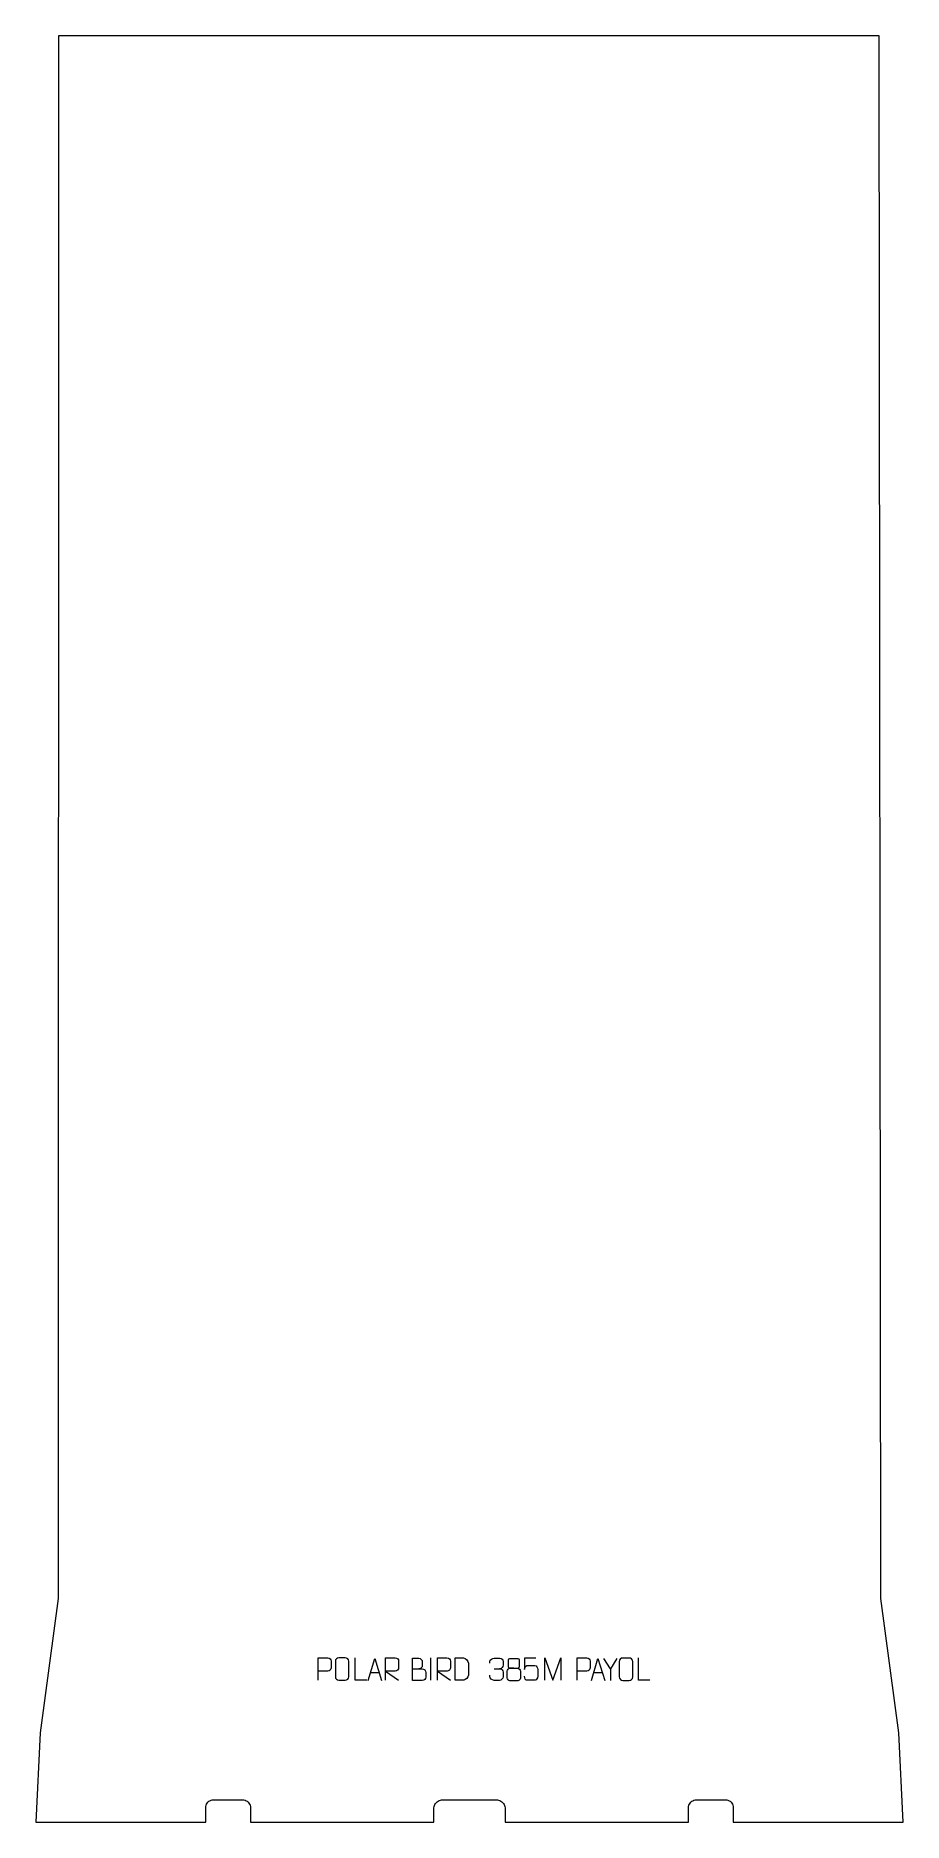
# Model space of a CAD drawing. Header units: millimetres. Extents: x -418 to 553, y -1426 to 576.
import ezdxf

# ---------------------------------------------------------------- set-up
doc = ezdxf.new("R2010")
doc.units = ezdxf.units.MM
doc.header["$MEASUREMENT"] = 0
doc.layers.add('layer 1', color=7, linetype='Continuous')

msp = doc.modelspace()

# ---------------------------------------------------------------- linework, layer by layer
at = {"layer": 'layer 1', "color": 242, "lineweight": 9}
msp.add_open_spline([(313.0818, -1426.366), (313.0818, -1426.366), (107.7896, -1426.366), (107.7896, -1426.366), (107.7896, -1426.366), (107.7896, -1426.366), (107.7836, -1411.3141), (107.7836, -1411.3141), (107.7836, -1411.3141), (107.7836, -1411.3141), (107.6972, -1410.0045), (107.6972, -1410.0045), (107.6972, -1410.0045), (107.6972, -1410.0045), (107.4404, -1408.717), (107.4404, -1408.717), (107.4404, -1408.717), (107.4404, -1408.717), (107.0195, -1407.4742), (107.0195, -1407.4742), (107.0195, -1407.4742), (107.0195, -1407.4742), (106.4394, -1406.2966), (106.4394, -1406.2966), (106.4394, -1406.2966), (106.4394, -1406.2966), (105.7113, -1405.2057), (105.7113, -1405.2057), (105.7113, -1405.2057), (105.7113, -1405.2057), (104.8472, -1404.2194), (104.8472, -1404.2194), (104.8472, -1404.2194), (104.8472, -1404.2194), (103.8623, -1403.3531), (103.8623, -1403.3531), (103.8623, -1403.3531), (103.8623, -1403.3531), (102.7724, -1402.6246), (102.7724, -1402.6246), (102.7724, -1402.6246), (102.7724, -1402.6246), (101.5975, -1402.0435), (101.5975, -1402.0435), (101.5975, -1402.0435), (101.5975, -1402.0435), (100.3569, -1401.6226), (100.3569, -1401.6226), (100.3569, -1401.6226), (100.3569, -1401.6226), (99.0722, -1401.3658), (99.0722, -1401.3658), (99.0722, -1401.3658), (99.0722, -1401.3658), (97.765, -1401.2804), (97.765, -1401.2804), (97.765, -1401.2804), (97.765, -1401.2804), (37.6817, -1401.2804), (37.6817, -1401.2804), (37.6817, -1401.2804), (37.6817, -1401.2804), (36.3745, -1401.3658), (36.3745, -1401.3658), (36.3745, -1401.3658), (36.3745, -1401.3658), (35.0898, -1401.6226), (35.0898, -1401.6226), (35.0898, -1401.6226), (35.0898, -1401.6226), (33.8492, -1402.0435), (33.8492, -1402.0435), (33.8492, -1402.0435), (33.8492, -1402.0435), (32.6757, -1402.6246), (32.6757, -1402.6246), (32.6757, -1402.6246), (32.6757, -1402.6246), (31.5855, -1403.3531), (31.5855, -1403.3531), (31.5855, -1403.3531), (31.5855, -1403.3531), (30.602, -1404.2194), (30.602, -1404.2194), (30.602, -1404.2194), (30.602, -1404.2194), (29.7378, -1405.2057), (29.7378, -1405.2057), (29.7378, -1405.2057), (29.7378, -1405.2057), (29.0111, -1406.2966), (29.0111, -1406.2966), (29.0111, -1406.2966), (29.0111, -1406.2966), (28.4321, -1407.4742), (28.4321, -1407.4742), (28.4321, -1407.4742), (28.4321, -1407.4742), (28.0112, -1408.717), (28.0112, -1408.717), (28.0112, -1408.717), (28.0112, -1408.717), (27.7558, -1410.0045), (27.7558, -1410.0045), (27.7558, -1410.0045), (27.7558, -1410.0045), (27.6704, -1411.3141), (27.6704, -1411.3141), (27.6704, -1411.3141), (27.6704, -1411.3141), (27.6753, -1426.366), (27.6753, -1426.366), (27.6753, -1426.366), (27.6753, -1426.366), (-177.6166, -1426.366), (-177.6166, -1426.366), (-177.6166, -1426.366), (-177.6166, -1426.366), (-177.6176, -1408.9664), (-177.6176, -1408.9664), (-177.6176, -1408.9664), (-177.6176, -1408.9664), (-177.6523, -1408.5837), (-177.6523, -1408.5837), (-177.6523, -1408.5837), (-177.6523, -1408.5837), (-177.9829, -1407.2556), (-177.9829, -1407.2556), (-177.9829, -1407.2556), (-177.9829, -1407.2556), (-178.5137, -1405.9929), (-178.5137, -1405.9929), (-178.5137, -1405.9929), (-178.5137, -1405.9929), (-179.2323, -1404.8292), (-179.2323, -1404.8292), (-179.2323, -1404.8292), (-179.2323, -1404.8292), (-180.121, -1403.7887), (-180.121, -1403.7887), (-180.121, -1403.7887), (-180.121, -1403.7887), (-181.1601, -1402.8975), (-181.1601, -1402.8975), (-181.1601, -1402.8975), (-181.1601, -1402.8975), (-182.3227, -1402.1778), (-182.3227, -1402.1778), (-182.3227, -1402.1778), (-182.3227, -1402.1778), (-183.5816, -1401.646), (-183.5816, -1401.646), (-183.5816, -1401.646), (-183.5816, -1401.646), (-184.9073, -1401.314), (-184.9073, -1401.314), (-184.9073, -1401.314), (-184.9073, -1401.314), (-185.29, -1401.2804), (-185.29, -1401.2804), (-185.29, -1401.2804), (-185.29, -1401.2804), (-220.0163, -1401.2804), (-220.0163, -1401.2804), (-220.0163, -1401.2804), (-220.0163, -1401.2804), (-220.3991, -1401.314), (-220.3991, -1401.314), (-220.3991, -1401.314), (-220.3991, -1401.314), (-221.7244, -1401.646), (-221.7244, -1401.646), (-221.7244, -1401.646), (-221.7244, -1401.646), (-222.9846, -1402.1778), (-222.9846, -1402.1778), (-222.9846, -1402.1778), (-222.9846, -1402.1778), (-224.1462, -1402.8975), (-224.1462, -1402.8975), (-224.1462, -1402.8975), (-224.1462, -1402.8975), (-225.1843, -1403.7887), (-225.1843, -1403.7887), (-225.1843, -1403.7887), (-225.1843, -1403.7887), (-226.073, -1404.8292), (-226.073, -1404.8292), (-226.073, -1404.8292), (-226.073, -1404.8292), (-226.7913, -1405.9929), (-226.7913, -1405.9929), (-226.7913, -1405.9929), (-226.7913, -1405.9929), (-227.322, -1407.2556), (-227.322, -1407.2556), (-227.322, -1407.2556), (-227.322, -1407.2556), (-227.6526, -1408.5837), (-227.6526, -1408.5837), (-227.6526, -1408.5837), (-227.6526, -1408.5837), (-227.6873, -1408.9664), (-227.6873, -1408.9664), (-227.6873, -1408.9664), (-227.6873, -1408.9664), (-227.6873, -1426.366), (-227.6873, -1426.366), (-227.6873, -1426.366), (-227.6873, -1426.366), (-417.9581, -1426.366), (-417.9581, -1426.366), (-417.9581, -1426.366), (-417.9581, -1426.366), (-412.9297, -1326.0318), (-412.9297, -1326.0318), (-412.9297, -1326.0318), (-412.9297, -1326.0318), (-392.8764, -1175.5762), (-392.8764, -1175.5762), (-392.8764, -1175.5762), (-392.8764, -1175.5762), (-392.558, 575.5855), (-392.558, 575.5855), (-392.558, 575.5855), (-392.558, 575.5855), (526.4617, 575.5855), (526.4617, 575.5855), (526.4617, 575.5855), (526.4617, 575.5855), (528.1478, -1175.5762), (528.1478, -1175.5762), (528.1478, -1175.5762), (528.1478, -1175.5762), (548.3173, -1326.0318), (548.3173, -1326.0318), (548.3173, -1326.0318), (548.3173, -1326.0318), (553.4247, -1426.366), (553.4247, -1426.366), (553.4247, -1426.366), (553.4247, -1426.366), (363.1539, -1426.366), (363.1539, -1426.366), (363.1539, -1426.366), (363.1539, -1426.366), (363.1403, -1408.9664), (363.1403, -1408.9664), (363.1403, -1408.9664), (363.1403, -1408.9664), (363.1056, -1408.5837), (363.1056, -1408.5837), (363.1056, -1408.5837), (363.1056, -1408.5837), (362.7736, -1407.2556), (362.7736, -1407.2556), (362.7736, -1407.2556), (362.7736, -1407.2556), (362.2418, -1405.9929), (362.2418, -1405.9929), (362.2418, -1405.9929), (362.2418, -1405.9929), (361.5221, -1404.8292), (361.5221, -1404.8292), (361.5221, -1404.8292), (361.5221, -1404.8292), (360.6334, -1403.7887), (360.6334, -1403.7887), (360.6334, -1403.7887), (360.6334, -1403.7887), (359.594, -1402.8975), (359.594, -1402.8975), (359.594, -1402.8975), (359.594, -1402.8975), (358.4313, -1402.1778), (358.4313, -1402.1778), (358.4313, -1402.1778), (358.4313, -1402.1778), (357.1711, -1401.646), (357.1711, -1401.646), (357.1711, -1401.646), (357.1711, -1401.646), (355.8458, -1401.314), (355.8458, -1401.314), (355.8458, -1401.314), (355.8458, -1401.314), (355.463, -1401.2804), (355.463, -1401.2804), (355.463, -1401.2804), (355.463, -1401.2804), (320.7367, -1401.2804), (320.7367, -1401.2804), (320.7367, -1401.2804), (320.7367, -1401.2804), (320.3539, -1401.314), (320.3539, -1401.314), (320.3539, -1401.314), (320.3539, -1401.314), (319.0283, -1401.646), (319.0283, -1401.646), (319.0283, -1401.646), (319.0283, -1401.646), (317.7694, -1402.1778), (317.7694, -1402.1778), (317.7694, -1402.1778), (317.7694, -1402.1778), (316.6082, -1402.8975), (316.6082, -1402.8975), (316.6082, -1402.8975), (316.6082, -1402.8975), (315.5701, -1403.7887), (315.5701, -1403.7887), (315.5701, -1403.7887), (315.5701, -1403.7887), (314.6825, -1404.8292), (314.6825, -1404.8292), (314.6825, -1404.8292), (314.6825, -1404.8292), (313.9642, -1405.9929), (313.9642, -1405.9929), (313.9642, -1405.9929), (313.9642, -1405.9929), (313.4349, -1407.2556), (313.4349, -1407.2556), (313.4349, -1407.2556), (313.4349, -1407.2556), (313.1039, -1408.5837), (313.1039, -1408.5837), (313.1039, -1408.5837), (313.1039, -1408.5837), (313.0692, -1408.9664), (313.0692, -1408.9664), (313.0692, -1408.9664), (313.0692, -1408.9664), (313.0818, -1426.366), (313.0818, -1426.366)], degree=3, knots=[0, 0, 0, 0, 0.011764706, 0.011764706, 0.011764706, 0.011764706, 0.023529412, 0.023529412, 0.023529412, 0.023529412, 0.035294118, 0.035294118, 0.035294118, 0.035294118, 0.047058824, 0.047058824, 0.047058824, 0.047058824, 0.058823529, 0.058823529, 0.058823529, 0.058823529, 0.070588235, 0.070588235, 0.070588235, 0.070588235, 0.082352941, 0.082352941, 0.082352941, 0.082352941, 0.094117647, 0.094117647, 0.094117647, 0.094117647, 0.105882353, 0.105882353, 0.105882353, 0.105882353, 0.117647059, 0.117647059, 0.117647059, 0.117647059, 0.129411765, 0.129411765, 0.129411765, 0.129411765, 0.141176471, 0.141176471, 0.141176471, 0.141176471, 0.152941176, 0.152941176, 0.152941176, 0.152941176, 0.164705882, 0.164705882, 0.164705882, 0.164705882, 0.176470588, 0.176470588, 0.176470588, 0.176470588, 0.188235294, 0.188235294, 0.188235294, 0.188235294, 0.2, 0.2, 0.2, 0.2, 0.211764706, 0.211764706, 0.211764706, 0.211764706, 0.223529412, 0.223529412, 0.223529412, 0.223529412, 0.235294118, 0.235294118, 0.235294118, 0.235294118, 0.247058824, 0.247058824, 0.247058824, 0.247058824, 0.258823529, 0.258823529, 0.258823529, 0.258823529, 0.270588235, 0.270588235, 0.270588235, 0.270588235, 0.282352941, 0.282352941, 0.282352941, 0.282352941, 0.294117647, 0.294117647, 0.294117647, 0.294117647, 0.305882353, 0.305882353, 0.305882353, 0.305882353, 0.317647059, 0.317647059, 0.317647059, 0.317647059, 0.329411765, 0.329411765, 0.329411765, 0.329411765, 0.341176471, 0.341176471, 0.341176471, 0.341176471, 0.352941176, 0.352941176, 0.352941176, 0.352941176, 0.364705882, 0.364705882, 0.364705882, 0.364705882, 0.376470588, 0.376470588, 0.376470588, 0.376470588, 0.388235294, 0.388235294, 0.388235294, 0.388235294, 0.4, 0.4, 0.4, 0.4, 0.411764706, 0.411764706, 0.411764706, 0.411764706, 0.423529412, 0.423529412, 0.423529412, 0.423529412, 0.435294118, 0.435294118, 0.435294118, 0.435294118, 0.447058824, 0.447058824, 0.447058824, 0.447058824, 0.458823529, 0.458823529, 0.458823529, 0.458823529, 0.470588235, 0.470588235, 0.470588235, 0.470588235, 0.482352941, 0.482352941, 0.482352941, 0.482352941, 0.494117647, 0.494117647, 0.494117647, 0.494117647, 0.505882353, 0.505882353, 0.505882353, 0.505882353, 0.517647059, 0.517647059, 0.517647059, 0.517647059, 0.529411765, 0.529411765, 0.529411765, 0.529411765, 0.541176471, 0.541176471, 0.541176471, 0.541176471, 0.552941176, 0.552941176, 0.552941176, 0.552941176, 0.564705882, 0.564705882, 0.564705882, 0.564705882, 0.576470588, 0.576470588, 0.576470588, 0.576470588, 0.588235294, 0.588235294, 0.588235294, 0.588235294, 0.6, 0.6, 0.6, 0.6, 0.611764706, 0.611764706, 0.611764706, 0.611764706, 0.623529412, 0.623529412, 0.623529412, 0.623529412, 0.635294118, 0.635294118, 0.635294118, 0.635294118, 0.647058824, 0.647058824, 0.647058824, 0.647058824, 0.658823529, 0.658823529, 0.658823529, 0.658823529, 0.670588235, 0.670588235, 0.670588235, 0.670588235, 0.682352941, 0.682352941, 0.682352941, 0.682352941, 0.694117647, 0.694117647, 0.694117647, 0.694117647, 0.705882353, 0.705882353, 0.705882353, 0.705882353, 0.717647059, 0.717647059, 0.717647059, 0.717647059, 0.729411765, 0.729411765, 0.729411765, 0.729411765, 0.741176471, 0.741176471, 0.741176471, 0.741176471, 0.752941176, 0.752941176, 0.752941176, 0.752941176, 0.764705882, 0.764705882, 0.764705882, 0.764705882, 0.776470588, 0.776470588, 0.776470588, 0.776470588, 0.788235294, 0.788235294, 0.788235294, 0.788235294, 0.8, 0.8, 0.8, 0.8, 0.811764706, 0.811764706, 0.811764706, 0.811764706, 0.823529412, 0.823529412, 0.823529412, 0.823529412, 0.835294118, 0.835294118, 0.835294118, 0.835294118, 0.847058824, 0.847058824, 0.847058824, 0.847058824, 0.858823529, 0.858823529, 0.858823529, 0.858823529, 0.870588235, 0.870588235, 0.870588235, 0.870588235, 0.882352941, 0.882352941, 0.882352941, 0.882352941, 0.894117647, 0.894117647, 0.894117647, 0.894117647, 0.905882353, 0.905882353, 0.905882353, 0.905882353, 0.917647059, 0.917647059, 0.917647059, 0.917647059, 0.929411765, 0.929411765, 0.929411765, 0.929411765, 0.941176471, 0.941176471, 0.941176471, 0.941176471, 0.952941176, 0.952941176, 0.952941176, 0.952941176, 0.964705882, 0.964705882, 0.964705882, 0.964705882, 0.976470588, 0.976470588, 0.976470588, 0.976470588, 1, 1, 1, 1], dxfattribs=at)
at = {"layer": 'layer 1', "color": 250, "lineweight": 9}
for points, knots in [([(-101.8447, -1267.0683), (-101.8447, -1267.0683), (-101.8447, -1242.1147), (-101.8447, -1242.1147), (-101.8447, -1242.1147), (-98.2497, -1242.1147), (-94.6544, -1242.1147), (-91.059, -1242.1147), (-91.059, -1242.1147), (-88.7338, -1242.1526), (-87.1764, -1243.6427), (-87.1806, -1246.0088), (-87.1806, -1246.0088), (-87.181, -1248.0445), (-87.181, -1251.1038), (-87.1806, -1253.1398), (-87.1806, -1253.1398), (-87.1871, -1255.0152), (-88.9993, -1256.9571), (-91.0089, -1256.9762), (-91.0089, -1256.9762), (-91.0089, -1256.9762), (-101.8447, -1256.9762), (-101.8447, -1256.9762)], [0, 0, 0, 0, 0.142857143, 0.142857143, 0.142857143, 0.142857143, 0.285714286, 0.285714286, 0.285714286, 0.285714286, 0.428571429, 0.428571429, 0.428571429, 0.428571429, 0.571428571, 0.571428571, 0.571428571, 0.571428571, 0.714285714, 0.714285714, 0.714285714, 0.714285714, 1, 1, 1, 1]), ([(-78.5122, -1242.0891), (-76.1455, -1242.0891), (-73.7784, -1242.0891), (-71.4113, -1242.0891), (-71.4113, -1242.0891), (-69.4303, -1242.0535), (-67.4038, -1243.5482), (-67.3767, -1245.9909), (-67.3767, -1245.9909), (-67.3771, -1251.7497), (-67.3771, -1257.509), (-67.3767, -1263.2686), (-67.3767, -1263.2686), (-67.5189, -1265.5968), (-69.2257, -1267.0794), (-71.4113, -1267.0903), (-71.4113, -1267.0903), (-73.7843, -1267.0899), (-76.1573, -1267.0899), (-78.5299, -1267.0903), (-78.5299, -1267.0903), (-80.4888, -1267.1959), (-82.4957, -1265.3075), (-82.4843, -1263.286), (-82.4843, -1263.286), (-82.484, -1257.5039), (-82.484, -1251.7223), (-82.4843, -1245.941), (-82.4843, -1245.941), (-82.48, -1243.7984), (-80.7025, -1242.0756), (-78.5122, -1242.0891)], [0, 0, 0, 0, 0.111111111, 0.111111111, 0.111111111, 0.111111111, 0.222222222, 0.222222222, 0.222222222, 0.222222222, 0.333333333, 0.333333333, 0.333333333, 0.333333333, 0.444444444, 0.444444444, 0.444444444, 0.444444444, 0.555555556, 0.555555556, 0.555555556, 0.555555556, 0.666666667, 0.666666667, 0.666666667, 0.666666667, 0.777777778, 0.777777778, 0.777777778, 0.777777778, 1, 1, 1, 1]), ([(-47.1881, -1267.0374), (-47.1881, -1267.0374), (-60.1372, -1267.0374), (-60.1372, -1267.0374), (-60.1372, -1267.0374), (-60.1372, -1267.0374), (-60.1372, -1242.0838), (-60.1372, -1242.0838)], [0, 0, 0, 0, 0.333333333, 0.333333333, 0.333333333, 0.333333333, 1, 1, 1, 1]), ([(-45.7541, -1267.6307), (-45.7541, -1267.6307), (-38.3831, -1242.6772), (-38.3831, -1242.6772), (-38.3831, -1242.6772), (-38.3831, -1242.6772), (-30.8132, -1267.6307), (-30.8132, -1267.6307)], [0, 0, 0, 0, 0.333333333, 0.333333333, 0.333333333, 0.333333333, 1, 1, 1, 1]), ([(-26.2625, -1267.0683), (-26.2625, -1267.0683), (-26.2625, -1242.1148), (-26.2625, -1242.1148), (-26.2625, -1242.1148), (-22.6677, -1242.1148), (-19.0722, -1242.1148), (-15.477, -1242.1148), (-15.477, -1242.1148), (-13.1517, -1242.1525), (-11.5944, -1243.6425), (-11.5985, -1246.0089), (-11.5985, -1246.0089), (-11.5989, -1248.0444), (-11.5989, -1251.1038), (-11.5985, -1253.1398), (-11.5985, -1253.1398), (-11.605, -1255.0153), (-13.4173, -1256.9571), (-15.4268, -1256.9762), (-15.4268, -1256.9762), (-15.4268, -1256.9762), (-26.2625, -1256.9762), (-26.2625, -1256.9762), (-26.2625, -1256.9762), (-26.2625, -1256.9762), (-11.6078, -1267.0683), (-11.6078, -1267.0683)], [0, 0, 0, 0, 0.125, 0.125, 0.125, 0.125, 0.25, 0.25, 0.25, 0.25, 0.375, 0.375, 0.375, 0.375, 0.5, 0.5, 0.5, 0.5, 0.625, 0.625, 0.625, 0.625, 0.75, 0.75, 0.75, 0.75, 1, 1, 1, 1]), ([(3.9995, -1254.5916), (7.6381, -1254.5912), (11.2252, -1254.5912), (14.8646, -1254.5916), (14.8646, -1254.5916), (16.84, -1254.6089), (18.7636, -1256.345), (18.7636, -1258.3946), (18.7636, -1258.3946), (18.7632, -1259.5232), (18.7632, -1262.5726), (18.7636, -1263.7015), (18.7636, -1263.7015), (18.7812, -1265.5594), (17.2391, -1267.5733), (14.9176, -1267.5564), (14.9176, -1267.5564), (11.2778, -1267.556), (7.6384, -1267.556), (3.9995, -1267.5564), (3.9995, -1267.5564), (3.9995, -1259.2381), (3.9995, -1250.9203), (3.9995, -1242.6028), (3.9995, -1242.6028), (6.3732, -1242.6028), (8.7473, -1242.6028), (11.1215, -1242.6028), (11.1215, -1242.6028), (12.8023, -1242.5852), (14.8991, -1244.4957), (14.9168, -1246.4581), (14.9168, -1246.4581), (14.9164, -1248.5242), (14.9164, -1248.6702), (14.9168, -1250.7367), (14.9168, -1250.7367), (14.9341, -1252.8028), (13.0796, -1254.6089), (11.0696, -1254.5916)], [0, 0, 0, 0, 0.090909091, 0.090909091, 0.090909091, 0.090909091, 0.181818182, 0.181818182, 0.181818182, 0.181818182, 0.272727273, 0.272727273, 0.272727273, 0.272727273, 0.363636364, 0.363636364, 0.363636364, 0.363636364, 0.454545455, 0.454545455, 0.454545455, 0.454545455, 0.545454545, 0.545454545, 0.545454545, 0.545454545, 0.636363636, 0.636363636, 0.636363636, 0.636363636, 0.727272727, 0.727272727, 0.727272727, 0.727272727, 0.818181818, 0.818181818, 0.818181818, 0.818181818, 1, 1, 1, 1]), ([(31.7375, -1267.0683), (31.7375, -1267.0683), (31.7375, -1242.1148), (31.7375, -1242.1148), (31.7375, -1242.1148), (35.3323, -1242.1148), (38.9278, -1242.1148), (42.523, -1242.1148), (42.523, -1242.1148), (44.8483, -1242.1525), (46.4056, -1243.6425), (46.4015, -1246.0089), (46.4015, -1246.0089), (46.4011, -1248.0444), (46.4011, -1251.1038), (46.4015, -1253.1398), (46.4015, -1253.1398), (46.395, -1255.0153), (44.5827, -1256.9571), (42.5732, -1256.9762), (42.5732, -1256.9762), (42.5732, -1256.9762), (31.7375, -1256.9762), (31.7375, -1256.9762), (31.7375, -1256.9762), (31.7375, -1256.9762), (46.3922, -1267.0683), (46.3922, -1267.0683)], [0, 0, 0, 0, 0.125, 0.125, 0.125, 0.125, 0.25, 0.25, 0.25, 0.25, 0.375, 0.375, 0.375, 0.375, 0.5, 0.5, 0.5, 0.5, 0.625, 0.625, 0.625, 0.625, 0.75, 0.75, 0.75, 0.75, 1, 1, 1, 1]), ([(51.6773, -1267.0402), (54.0091, -1267.0398), (58.9593, -1267.0638), (61.2908, -1267.0641), (61.2908, -1267.0641), (63.2158, -1267.1695), (66.5344, -1263.6279), (66.5232, -1261.6106), (66.5232, -1261.6106), (66.5228, -1255.8405), (66.5228, -1253.6708), (66.5232, -1247.9015), (66.5232, -1247.9015), (66.5189, -1245.7634), (63.1444, -1242.1033), (60.992, -1242.1168), (60.992, -1242.1168), (58.6663, -1242.1168), (53.942, -1242.1168), (51.6159, -1242.1168), (51.6159, -1242.1168), (51.6163, -1247.8637), (51.6776, -1261.2929), (51.6773, -1267.0402)], [0, 0, 0, 0, 0.142857143, 0.142857143, 0.142857143, 0.142857143, 0.285714286, 0.285714286, 0.285714286, 0.285714286, 0.428571429, 0.428571429, 0.428571429, 0.428571429, 0.571428571, 0.571428571, 0.571428571, 0.571428571, 0.714285714, 0.714285714, 0.714285714, 0.714285714, 1, 1, 1, 1]), ([(90.6166, -1248.045), (90.6166, -1248.045), (90.6166, -1246.1878), (90.6166, -1246.1878), (90.6166, -1246.1878), (90.6023, -1244.4459), (93.2668, -1242.3278), (95.3259, -1242.3505), (95.3259, -1242.3505), (97.39, -1242.3505), (99.454, -1242.3505), (101.5177, -1242.3505), (101.5177, -1242.3505), (103.7122, -1242.3417), (105.3105, -1244.1885), (105.3549, -1246.1006), (105.3549, -1246.1006), (105.3545, -1247.5357), (105.3545, -1248.9708), (105.3549, -1250.4063), (105.3549, -1250.4063), (105.3063, -1252.0598), (103.7037, -1254.2898), (101.5054, -1254.2798), (101.5054, -1254.2798), (103.7091, -1254.291), (105.3171, -1256.0942), (105.3711, -1258.1537), (105.3711, -1258.1537), (105.3707, -1259.9384), (105.3707, -1261.7231), (105.3711, -1263.5082), (105.3711, -1263.5082), (105.3812, -1265.5696), (103.3263, -1267.3327), (101.5054, -1267.3246), (101.5054, -1267.3246), (99.4401, -1267.3243), (97.3749, -1267.3243), (95.3093, -1267.3246), (95.3093, -1267.3246), (93.1407, -1267.3131), (90.6097, -1264.9129), (90.5911, -1263.4511), (90.5911, -1263.4511), (90.5911, -1263.4511), (90.5911, -1261.5425), (90.5911, -1261.5425)], [0, 0, 0, 0, 0.076923077, 0.076923077, 0.076923077, 0.076923077, 0.153846154, 0.153846154, 0.153846154, 0.153846154, 0.230769231, 0.230769231, 0.230769231, 0.230769231, 0.307692308, 0.307692308, 0.307692308, 0.307692308, 0.384615385, 0.384615385, 0.384615385, 0.384615385, 0.461538462, 0.461538462, 0.461538462, 0.461538462, 0.538461538, 0.538461538, 0.538461538, 0.538461538, 0.615384615, 0.615384615, 0.615384615, 0.615384615, 0.692307692, 0.692307692, 0.692307692, 0.692307692, 0.769230769, 0.769230769, 0.769230769, 0.769230769, 0.846153846, 0.846153846, 0.846153846, 0.846153846, 1, 1, 1, 1]), ([(109.9141, -1256.7975), (109.9141, -1259.9683), (109.9141, -1261.6704), (109.9141, -1264.8418), (109.9141, -1264.8418), (109.9056, -1266.0637), (111.6035, -1267.7564), (112.8561, -1267.7649), (112.8561, -1267.7649), (115.8392, -1267.7646), (118.8225, -1267.7646), (121.8059, -1267.7649), (121.8059, -1267.7649), (123.1292, -1267.7532), (124.7496, -1266.1316), (124.7385, -1264.8324), (124.7385, -1264.8324), (124.7382, -1261.6642), (124.7382, -1259.9654), (124.7385, -1256.7975), (124.7385, -1256.7975), (124.6688, -1255.4171), (123.091, -1253.8385), (121.7856, -1253.8446), (121.7856, -1253.8446), (118.809, -1253.8449), (115.8324, -1253.8449), (112.8561, -1253.8446), (112.8561, -1253.8446), (111.7766, -1253.8382), (109.9303, -1255.4171), (109.9141, -1256.7975)], [0, 0, 0, 0, 0.111111111, 0.111111111, 0.111111111, 0.111111111, 0.222222222, 0.222222222, 0.222222222, 0.222222222, 0.333333333, 0.333333333, 0.333333333, 0.333333333, 0.444444444, 0.444444444, 0.444444444, 0.444444444, 0.555555556, 0.555555556, 0.555555556, 0.555555556, 0.666666667, 0.666666667, 0.666666667, 0.666666667, 0.777777778, 0.777777778, 0.777777778, 0.777777778, 1, 1, 1, 1]), ([(111.3729, -1244.2793), (111.3729, -1246.4923), (111.3729, -1250.1746), (111.3729, -1252.3879), (111.3729, -1252.3879), (111.3879, -1252.8953), (112.1953, -1253.8267), (112.8954, -1253.8255), (112.8954, -1253.8255), (115.8653, -1253.8253), (118.8355, -1253.9102), (121.8059, -1253.9105), (121.8059, -1253.9105), (122.603, -1253.9063), (123.3237, -1253.116), (123.3211, -1252.3953), (123.3211, -1252.3953), (123.3208, -1250.1793), (123.3208, -1246.4946), (123.3211, -1244.2793), (123.3211, -1244.2793), (123.3026, -1243.5685), (122.6912, -1242.8081), (121.8573, -1242.8155), (121.8573, -1242.8155), (118.8402, -1242.8158), (115.8233, -1242.8158), (112.8067, -1242.8155), (112.8067, -1242.8155), (112.1803, -1242.8079), (111.3562, -1243.5189), (111.3729, -1244.2793)], [0, 0, 0, 0, 0.111111111, 0.111111111, 0.111111111, 0.111111111, 0.222222222, 0.222222222, 0.222222222, 0.222222222, 0.333333333, 0.333333333, 0.333333333, 0.333333333, 0.444444444, 0.444444444, 0.444444444, 0.444444444, 0.555555556, 0.555555556, 0.555555556, 0.555555556, 0.666666667, 0.666666667, 0.666666667, 0.666666667, 0.777777778, 0.777777778, 0.777777778, 0.777777778, 1, 1, 1, 1]), ([(142.1497, -1242.3761), (142.1497, -1242.3761), (129.298, -1242.3761), (129.298, -1242.3761), (129.298, -1242.3761), (129.2983, -1246.6067), (129.2983, -1250.8376), (129.298, -1255.0688), (129.298, -1255.0688), (129.2977, -1251.7587), (130.9287, -1250.6869), (133.7407, -1250.6264), (133.7407, -1250.6264), (136.1803, -1250.6261), (138.6198, -1250.6261), (141.059, -1250.6264), (141.059, -1250.6264), (142.7088, -1250.6196), (144.1837, -1253.0001), (144.2122, -1255.0688), (144.2122, -1255.0688), (144.2119, -1257.6561), (144.2119, -1260.2437), (144.2122, -1262.8314), (144.2122, -1262.8314), (144.2584, -1264.7908), (142.759, -1267.2271), (141.1331, -1267.2856), (141.1331, -1267.2856), (139.1766, -1267.2853), (134.2816, -1267.2853), (132.3246, -1267.2856), (132.3246, -1267.2856), (130.4791, -1267.2944), (129.372, -1265.3296), (129.3512, -1262.7785)], [0, 0, 0, 0, 0.1, 0.1, 0.1, 0.1, 0.2, 0.2, 0.2, 0.2, 0.3, 0.3, 0.3, 0.3, 0.4, 0.4, 0.4, 0.4, 0.5, 0.5, 0.5, 0.5, 0.6, 0.6, 0.6, 0.6, 0.7, 0.7, 0.7, 0.7, 0.8, 0.8, 0.8, 0.8, 1, 1, 1, 1]), ([(152.2271, -1267.0705), (152.2271, -1267.0705), (152.2271, -1242.1126), (152.2271, -1242.1126), (152.2271, -1242.1126), (152.2271, -1242.1126), (161.1522, -1267.0705), (161.1522, -1267.0705), (161.1522, -1267.0705), (161.1522, -1267.0705), (169.9121, -1242.1131), (169.9121, -1242.1131), (169.9121, -1242.1131), (169.9121, -1242.1131), (169.9121, -1267.0705), (169.9121, -1267.0705)], [0, 0, 0, 0, 0.2, 0.2, 0.2, 0.2, 0.4, 0.4, 0.4, 0.4, 0.6, 0.6, 0.6, 0.6, 1, 1, 1, 1]), ([(188.1553, -1267.0683), (188.1553, -1267.0683), (188.1553, -1242.1147), (188.1553, -1242.1147), (188.1553, -1242.1147), (191.7503, -1242.1147), (195.3456, -1242.1147), (198.941, -1242.1147), (198.941, -1242.1147), (201.2662, -1242.1526), (202.8236, -1243.6427), (202.8194, -1246.0088), (202.8194, -1246.0088), (202.819, -1248.0445), (202.819, -1251.1038), (202.8194, -1253.1398), (202.8194, -1253.1398), (202.8129, -1255.0152), (201.0007, -1256.9571), (198.9911, -1256.9762), (198.9911, -1256.9762), (198.9911, -1256.9762), (188.1553, -1256.9762), (188.1553, -1256.9762)], [0, 0, 0, 0, 0.142857143, 0.142857143, 0.142857143, 0.142857143, 0.285714286, 0.285714286, 0.285714286, 0.285714286, 0.428571429, 0.428571429, 0.428571429, 0.428571429, 0.571428571, 0.571428571, 0.571428571, 0.571428571, 0.714285714, 0.714285714, 0.714285714, 0.714285714, 1, 1, 1, 1]), ([(204.2459, -1267.6307), (204.2459, -1267.6307), (211.6169, -1242.6772), (211.6169, -1242.6772), (211.6169, -1242.6772), (211.6169, -1242.6772), (219.1868, -1267.6307), (219.1868, -1267.6307)], [0, 0, 0, 0, 0.333333333, 0.333333333, 0.333333333, 0.333333333, 1, 1, 1, 1]), ([(232.8098, -1242.6928), (232.8098, -1242.6928), (225.4874, -1254.5915), (225.4874, -1254.5915), (225.4874, -1254.5915), (225.4874, -1254.5915), (225.4881, -1267.6464), (225.4881, -1267.6464)], [0, 0, 0, 0, 0.333333333, 0.333333333, 0.333333333, 0.333333333, 1, 1, 1, 1]), ([(239.3995, -1242.3351), (241.7662, -1242.3351), (244.1333, -1242.3351), (246.5004, -1242.3351), (246.5004, -1242.3351), (248.4814, -1242.2995), (250.5079, -1243.7942), (250.535, -1246.2369), (250.535, -1246.2369), (250.5346, -1251.9957), (250.5346, -1257.755), (250.535, -1263.5146), (250.535, -1263.5146), (250.3928, -1265.8428), (248.686, -1267.3254), (246.5004, -1267.3363), (246.5004, -1267.3363), (244.1274, -1267.3359), (241.7544, -1267.3359), (239.3818, -1267.3363), (239.3818, -1267.3363), (237.4229, -1267.4419), (235.416, -1265.5535), (235.4274, -1263.532), (235.4274, -1263.532), (235.4277, -1257.7499), (235.4277, -1251.9683), (235.4274, -1246.187), (235.4274, -1246.187), (235.4317, -1244.0444), (237.2092, -1242.3216), (239.3995, -1242.3351)], [0, 0, 0, 0, 0.111111111, 0.111111111, 0.111111111, 0.111111111, 0.222222222, 0.222222222, 0.222222222, 0.222222222, 0.333333333, 0.333333333, 0.333333333, 0.333333333, 0.444444444, 0.444444444, 0.444444444, 0.444444444, 0.555555556, 0.555555556, 0.555555556, 0.555555556, 0.666666667, 0.666666667, 0.666666667, 0.666666667, 0.777777778, 0.777777778, 0.777777778, 0.777777778, 1, 1, 1, 1]), ([(269.8119, -1267.0374), (269.8119, -1267.0374), (256.8628, -1267.0374), (256.8628, -1267.0374), (256.8628, -1267.0374), (256.8628, -1267.0374), (256.8628, -1242.0838), (256.8628, -1242.0838)], [0, 0, 0, 0, 0.333333333, 0.333333333, 0.333333333, 0.333333333, 1, 1, 1, 1])]:
    msp.add_open_spline(points, degree=3, knots=knots, dxfattribs=at)
for points in [[(-43.0315, -1258.3813), (-43.0315, -1258.3813), (-33.5358, -1258.3813), (-33.5358, -1258.3813)], [(23.9995, -1242.1045), (23.9995, -1242.1045), (23.9995, -1267.0786), (23.9995, -1267.0786)], [(95.3263, -1254.2902), (95.3263, -1254.2902), (101.5227, -1254.2902), (101.5227, -1254.2902)], [(206.9685, -1258.3813), (206.9685, -1258.3813), (216.4642, -1258.3813), (216.4642, -1258.3813)], [(225.4874, -1254.5915), (225.4874, -1254.5915), (218.1665, -1242.6928), (218.1665, -1242.6928)]]:
    msp.add_open_spline(points, degree=3, dxfattribs=at)

doc.saveas('drawing.dxf')
